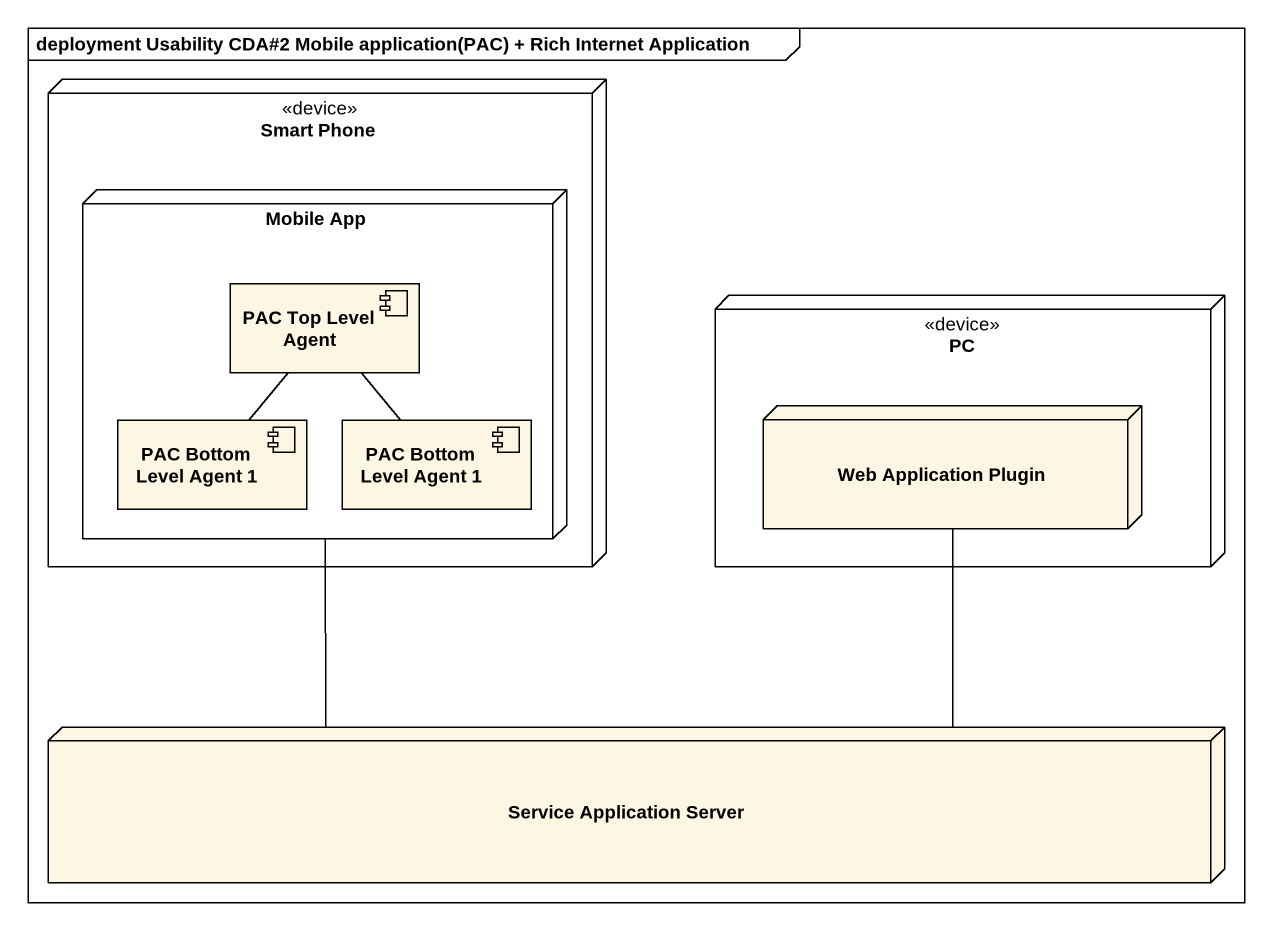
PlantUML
@startuml
mainframe deployment Usability CDA#2 Mobile application(PAC) + Rich Internet Application
node "Smart Phone" as Smart_Phone <<device>> {
  node "Mobile App" as Mobile_App {
    component "PAC Top Level Agent" as PAC_Top_Level_Agent
    component "PAC Bottom Level Agent 1" as PAC_Bottom_Level_Agent_1
    component "PAC Bottom Level Agent 1" as PAC_Bottom_Level_Agent_1_2
  }
}
node PC <<device>> {
  node "Web Application Plugin" as Web_Application_Plugin
}
node "Service Application Server" as Service_Application_Server
Mobile_App -- Service_Application_Server
PAC_Top_Level_Agent -- PAC_Bottom_Level_Agent_1
PAC_Top_Level_Agent -- PAC_Bottom_Level_Agent_1_2
Web_Application_Plugin -- Service_Application_Server
@enduml
